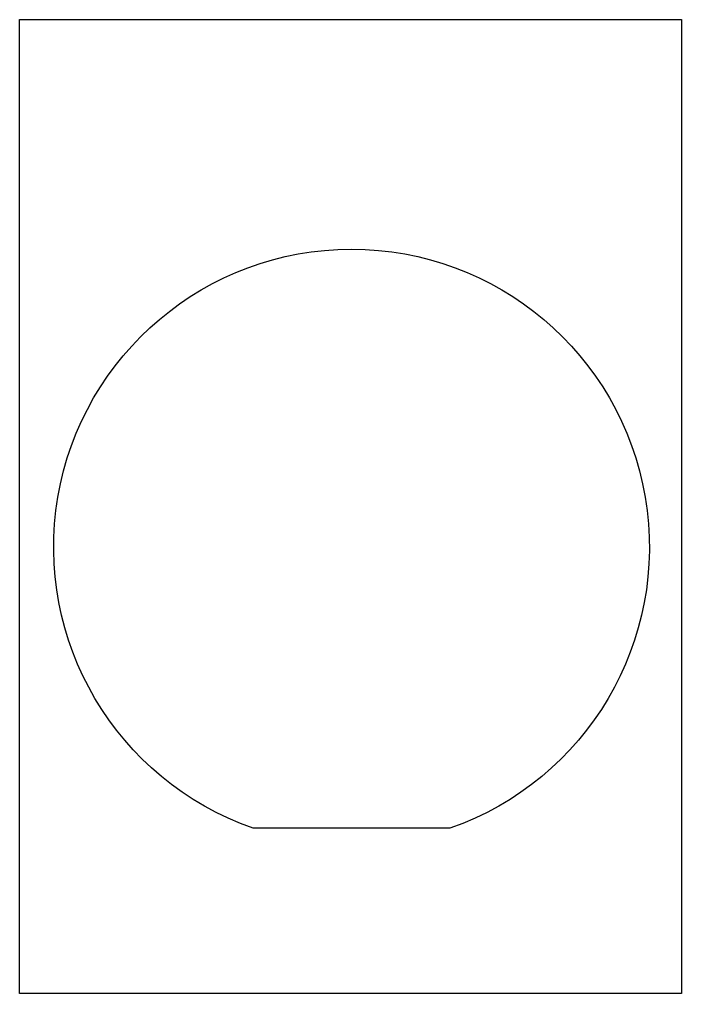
# Model space of a CAD drawing. Header units: millimetres. Extents: x -53 to 32, y -63 to 62.
import ezdxf

# ---------------------------------------------------------------- set-up
doc = ezdxf.new("R2010")
doc.units = ezdxf.units.MM
doc.layers.get('0').update_dxf_attribs({"linetype": 'CONTINUOUS'})

msp = doc.modelspace()

# ---------------------------------------------------------------- linework, layer by layer
msp.add_lwpolyline([(32.37, -62.5), (-52.63, -62.5), (-52.63, 62.5), (32.37, 62.5)], close=True)
msp.add_lwpolyline([(-22.64, -41.3, -5.880428), (2.64, -41.3)], format="xyb", close=True)

doc.saveas('drawing.dxf')
